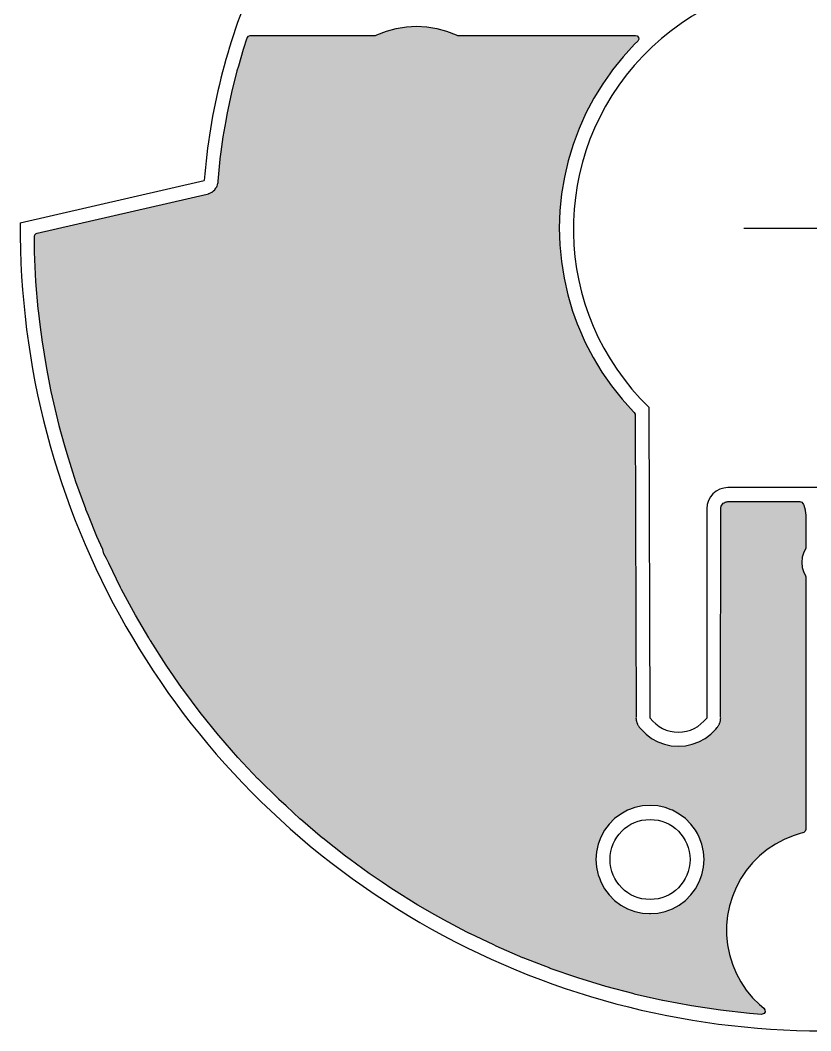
# Model space of a CAD drawing. Header units: millimetres. Extents: x -3894 to -3474, y -291 to 6.
# Drawn here: x -3801.5 to -3744.7, y -132.5 to -59.9 of the extents above; entities that cross this region are included whole.
import ezdxf

# ---------------------------------------------------------------- set-up
doc = ezdxf.new("R2010")
doc.units = ezdxf.units.MM
doc.layers.add('BLACK', color=7, linetype='Continuous')

msp = doc.modelspace()

# ---------------------------------------------------------------- hatches: boundary and pattern name
h = msp.add_hatch(color=256)
h.dxf.hatch_style = 1
h.paths.add_polyline_path([(-3762.726, -73.633), (-3762.605, -72.423), (-3762.605, -72.423), (-3762.406, -71.222), (-3762.406, -71.222), (-3762.13, -70.037), (-3761.778, -68.872), (-3761.352, -67.732), (-3760.854, -66.622), (-3760.854, -66.622), (-3760.286, -65.546), (-3759.649, -64.509), (-3759.138, -63.786), (-3758.947, -63.516), (-3758.947, -63.516), (-3758.183, -62.569), (-3758.183, -62.569), (-3757.359, -61.673), (-3757.137, -61.461), (-3757.121, -61.445), (-3757.063, -61.317), (-3757.083, -61.179), (-3757.174, -61.074), (-3757.309, -61.034), (-3770.083, -61.034), (-3770.171, -60.989), (-3770.855, -60.727), (-3771.563, -60.537), (-3772.287, -60.422), (-3773.018, -60.384), (-3773.75, -60.422), (-3774.474, -60.537), (-3775.181, -60.727), (-3775.865, -60.989), (-3775.953, -61.034), (-3784.934, -61.034), (-3784.961, -61.036), (-3785.09, -61.089), (-3785.169, -61.204), (-3785.439, -62.019), (-3785.441, -62.027), (-3785.785, -63.212), (-3785.888, -63.57), (-3785.891, -63.579), (-3786.281, -65.138), (-3786.283, -65.147), (-3786.614, -66.719), (-3786.616, -66.728), (-3786.693, -67.177), (-3786.889, -68.311), (-3786.89, -68.32), (-3787.034, -69.389), (-3787.104, -69.912), (-3787.105, -69.922), (-3787.258, -71.503), (-3787.259, -71.518), (-3787.263, -71.636), (-3787.306, -71.756), (-3787.309, -71.766), (-3787.346, -71.887), (-3787.418, -71.992), (-3787.424, -72.001), (-3787.491, -72.108), (-3787.587, -72.191), (-3787.595, -72.198), (-3787.688, -72.284), (-3787.803, -72.339), (-3787.812, -72.344), (-3787.924, -72.403), (-3788.049, -72.427), (-3788.059, -72.429), (-3800.262, -75.245), (-3800.312, -75.263), (-3800.416, -75.355), (-3800.454, -75.49), (-3800.442, -76.6), (-3800.441, -76.609), (-3800.34, -78.699), (-3800.339, -78.708), (-3800.171, -80.673), (-3800.16, -80.793), (-3800.159, -80.802), (-3800.012, -82.001), (-3799.903, -82.879), (-3799.902, -82.888), (-3799.569, -84.953), (-3799.567, -84.962), (-3799.24, -86.605), (-3799.158, -87.014), (-3799.156, -87.023), (-3798.671, -89.059), (-3798.668, -89.067), (-3798.288, -90.435), (-3798.108, -91.083), (-3798.105, -91.092), (-3797.47, -93.086), (-3797.467, -93.094), (-3796.769, -95.033), (-3796.759, -95.063), (-3796.755, -95.071), (-3796.574, -95.522), (-3795.974, -97.013), (-3795.97, -97.021), (-3795.549, -97.966), (-3795.46, -98.257), (-3795.27, -98.612), (-3795.248, -98.64), (-3795.118, -98.932), (-3795.114, -98.94), (-3794.26, -100.676), (-3794.191, -100.818), (-3794.187, -100.826), (-3793.194, -102.668), (-3793.19, -102.676), (-3792.244, -104.286), (-3792.13, -104.48), (-3792.125, -104.488), (-3790.999, -106.251), (-3790.994, -106.259), (-3789.84, -107.926), (-3789.804, -107.979), (-3789.798, -107.987), (-3788.544, -109.662), (-3788.539, -109.669), (-3787.224, -111.296), (-3787.218, -111.304), (-3785.843, -112.881), (-3785.837, -112.888), (-3784.405, -114.413), (-3784.398, -114.42), (-3782.911, -115.891), (-3782.904, -115.897), (-3782.387, -116.371), (-3781.362, -117.312), (-3781.356, -117.318), (-3779.763, -118.675), (-3779.756, -118.68), (-3778.114, -119.977), (-3778.106, -119.982), (-3777.787, -120.216), (-3776.417, -121.217), (-3776.409, -121.223), (-3775.482, -121.849), (-3774.79, -122.316), (-3774.676, -122.394), (-3774.668, -122.399), (-3772.925, -123.484), (-3772.892, -123.505), (-3772.884, -123.509), (-3771.92, -124.061), (-3771.068, -124.549), (-3771.06, -124.553), (-3769.403, -125.422), (-3769.207, -125.524), (-3769.199, -125.528), (-3767.47, -126.354), (-3767.311, -126.43), (-3767.302, -126.434), (-3765.382, -127.265), (-3765.374, -127.268), (-3763.424, -128.028), (-3763.415, -128.031), (-3761.439, -128.717), (-3761.43, -128.72), (-3759.429, -129.332), (-3759.42, -129.335), (-3757.398, -129.873), (-3757.389, -129.875), (-3755.349, -130.337), (-3755.34, -130.339), (-3753.284, -130.725), (-3753.274, -130.727), (-3751.205, -131.036), (-3751.196, -131.037), (-3749.117, -131.27), (-3749.108, -131.271), (-3748.259, -131.334), (-3748.199, -131.331), (-3748.073, -131.27), (-3748.001, -131.15), (-3748.004, -131.01), (-3748.083, -130.895), (-3748.396, -130.638), (-3748.896, -130.138), (-3749.345, -129.591), (-3749.738, -129.003), (-3750.072, -128.379), (-3750.072, -128.379), (-3750.343, -127.725), (-3750.548, -127.048), (-3750.686, -126.354), (-3750.755, -125.65), (-3750.755, -124.942), (-3750.686, -124.238), (-3750.548, -123.544), (-3750.343, -122.867), (-3750.072, -122.214), (-3750.072, -122.214), (-3749.738, -121.59), (-3749.345, -121.001), (-3748.896, -120.454), (-3748.396, -119.954), (-3747.849, -119.505), (-3747.261, -119.112), (-3746.637, -118.779), (-3746.637, -118.779), (-3745.983, -118.508), (-3745.475, -118.354), (-3745.306, -118.303), (-3745.306, -118.303), (-3745.306, -118.303), (-3745.278, -118.297), (-3745.223, -118.279), (-3745.118, -118.188), (-3745.078, -118.054), (-3745.078, -99.909), (-3745.112, -99.785), (-3745.209, -99.617), (-3745.326, -99.257), (-3745.326, -99.257), (-3745.365, -98.88), (-3745.326, -98.504), (-3745.209, -98.144), (-3745.112, -97.975), (-3745.078, -97.851), (-3745.078, -95.522), (-3745.079, -95.497), (-3745.114, -95.143), (-3745.124, -95.096), (-3745.223, -94.767), (-3745.242, -94.722), (-3745.285, -94.641), (-3745.37, -94.55), (-3745.504, -94.51), (-3750.641, -94.51), (-3750.68, -94.513), (-3750.726, -94.521), (-3750.783, -94.53), (-3750.857, -94.554), (-3750.933, -94.592), (-3750.996, -94.638), (-3751.056, -94.698), (-3751.101, -94.761), (-3751.139, -94.835), (-3751.14, -94.837), (-3751.164, -94.911), (-3751.18, -95.014), (-3751.184, -95.053), (-3751.184, -95.181), (-3751.189, -109.968), (-3751.187, -110.003), (-3751.181, -110.045), (-3751.188, -110.102), (-3751.189, -110.131), (-3751.189, -110.188), (-3751.189, -110.188), (-3751.2, -110.23), (-3751.207, -110.264), (-3751.212, -110.307), (-3751.212, -110.307), (-3751.233, -110.36), (-3751.243, -110.388), (-3751.258, -110.443), (-3751.279, -110.48), (-3751.294, -110.512), (-3751.31, -110.551), (-3751.345, -110.597), (-3751.361, -110.622), (-3751.39, -110.671), (-3751.42, -110.701), (-3751.443, -110.728), (-3751.541, -110.859), (-3751.899, -111.217), (-3752.305, -111.52), (-3752.749, -111.762), (-3753.223, -111.939), (-3753.718, -112.046), (-3754.222, -112.082), (-3754.727, -112.046), (-3755.222, -111.939), (-3755.696, -111.762), (-3756.14, -111.52), (-3756.545, -111.217), (-3756.903, -110.859), (-3757.001, -110.729), (-3757.024, -110.702), (-3757.054, -110.673), (-3757.083, -110.622), (-3757.099, -110.598), (-3757.134, -110.551), (-3757.15, -110.513), (-3757.165, -110.481), (-3757.186, -110.445), (-3757.201, -110.389), (-3757.211, -110.361), (-3757.232, -110.307), (-3757.237, -110.266), (-3757.244, -110.231), (-3757.255, -110.191), (-3757.255, -110.191), (-3757.255, -110.132), (-3757.257, -110.103), (-3757.264, -110.045), (-3757.258, -110.004), (-3757.256, -109.968), (-3757.314, -88.295), (-3757.32, -88.24), (-3757.389, -88.118), (-3757.447, -88.061), (-3758.265, -87.16), (-3758.265, -87.16), (-3759.023, -86.209), (-3759.023, -86.209), (-3759.718, -85.21), (-3759.718, -85.21), (-3760.348, -84.169), (-3760.909, -83.089), (-3761.4, -81.976), (-3761.4, -81.976), (-3761.486, -81.74), (-3761.818, -80.833), (-3762.162, -79.666), (-3762.43, -78.479), (-3762.621, -77.277), (-3762.734, -76.066), (-3762.769, -74.849)])
h.paths.add_polyline_path([(-3757.868, -116.683), (-3757.722, -116.628), (-3757.349, -116.489), (-3756.807, -116.371), (-3756.254, -116.332), (-3755.701, -116.371), (-3755.16, -116.489), (-3755.16, -116.489), (-3754.742, -116.645), (-3754.641, -116.683), (-3754.641, -116.683), (-3754.154, -116.948), (-3753.71, -117.28), (-3753.319, -117.672), (-3752.986, -118.116), (-3752.857, -118.354), (-3752.721, -118.602), (-3752.527, -119.122), (-3752.409, -119.663), (-3752.37, -120.216), (-3752.409, -120.769), (-3752.527, -121.311), (-3752.721, -121.83), (-3752.986, -122.316), (-3753.319, -122.76), (-3753.71, -123.152), (-3754.154, -123.484), (-3754.641, -123.75), (-3755.16, -123.943), (-3755.701, -124.061), (-3756.217, -124.098), (-3756.254, -124.101), (-3756.294, -124.098), (-3756.807, -124.061), (-3757.349, -123.943), (-3757.868, -123.75), (-3758.354, -123.484), (-3758.798, -123.152), (-3759.19, -122.76), (-3759.522, -122.316), (-3759.788, -121.83), (-3759.871, -121.608), (-3759.982, -121.311), (-3760.001, -121.22), (-3760.099, -120.769), (-3760.139, -120.216), (-3760.099, -119.663), (-3759.982, -119.122), (-3759.788, -118.602), (-3759.788, -118.602), (-3759.522, -118.116), (-3759.19, -117.672), (-3758.798, -117.28), (-3758.354, -116.948)], flags=16)
h.paths.add_polyline_path([(-3753.381, -120.216, -1), (-3759.128, -120.216, -1)], flags=0)

# ---------------------------------------------------------------- linework, layer by layer
msp.add_line((-3743.865, -74.913), (-3749.523, -74.913))
at = {"layer": 'BLACK', "linetype": 'Continuous'}
for p, q in [((-3775.865, -60.989), (-3775.181, -60.727)), ((-3775.181, -60.727), (-3774.474, -60.537)), ((-3774.474, -60.537), (-3773.75, -60.422)), ((-3773.75, -60.422), (-3773.018, -60.384)), ((-3773.018, -60.384), (-3772.287, -60.422)), ((-3772.287, -60.422), (-3771.563, -60.537)), ((-3771.563, -60.537), (-3770.855, -60.727)), ((-3770.855, -60.727), (-3770.171, -60.989)), ((-3785.439, -62.019), (-3785.169, -61.204)), ((-3785.169, -61.204), (-3785.09, -61.089)), ((-3785.09, -61.089), (-3784.961, -61.036)), ((-3784.961, -61.036), (-3784.934, -61.034)), ((-3784.934, -61.034), (-3775.953, -61.034)), ((-3775.953, -61.034), (-3775.865, -60.989)), ((-3770.171, -60.989), (-3770.083, -61.034)), ((-3770.083, -61.034), (-3757.309, -61.034)), ((-3757.359, -61.673), (-3758.183, -62.569)), ((-3757.137, -61.461), (-3757.359, -61.673)), ((-3757.359, -61.673), (-3757.359, -61.673)), ((-3757.309, -61.034), (-3757.174, -61.074)), ((-3757.174, -61.074), (-3757.083, -61.179)), ((-3757.121, -61.445), (-3757.137, -61.461)), ((-3757.063, -61.317), (-3757.121, -61.445)), ((-3757.083, -61.179), (-3757.063, -61.317)), ((-3785.785, -63.212), (-3785.441, -62.027)), ((-3785.441, -62.027), (-3785.439, -62.019)), ((-3758.183, -62.569), (-3758.947, -63.516)), ((-3758.183, -62.569), (-3758.183, -62.569)), ((-3786.281, -65.138), (-3785.891, -63.579)), ((-3785.891, -63.579), (-3785.888, -63.57)), ((-3785.888, -63.57), (-3785.785, -63.212)), ((-3759.138, -63.786), (-3759.649, -64.509)), ((-3758.947, -63.516), (-3759.138, -63.786)), ((-3758.947, -63.516), (-3758.947, -63.516)), ((-3758.947, -63.516), (-3758.947, -63.516)), ((-3759.649, -64.509), (-3760.286, -65.546)), ((-3786.614, -66.719), (-3786.283, -65.147)), ((-3786.283, -65.147), (-3786.281, -65.138)), ((-3760.286, -65.546), (-3760.854, -66.622)), ((-3760.286, -65.546), (-3760.286, -65.546)), ((-3786.693, -67.177), (-3786.616, -66.728)), ((-3786.616, -66.728), (-3786.614, -66.719)), ((-3760.854, -66.622), (-3761.352, -67.732)), ((-3760.854, -66.622), (-3760.854, -66.622)), ((-3786.889, -68.311), (-3786.693, -67.177)), ((-3761.352, -67.732), (-3761.778, -68.872)), ((-3761.352, -67.732), (-3761.352, -67.732)), ((-3787.034, -69.389), (-3786.89, -68.32)), ((-3786.89, -68.32), (-3786.889, -68.311)), ((-3761.778, -68.872), (-3762.13, -70.037)), ((-3787.104, -69.912), (-3787.034, -69.389)), ((-3787.258, -71.503), (-3787.105, -69.922)), ((-3787.105, -69.922), (-3787.104, -69.912)), ((-3762.13, -70.037), (-3762.406, -71.222)), ((-3762.13, -70.037), (-3762.13, -70.037)), ((-3801.466, -74.496), (-3788.258, -71.447)), ((-3787.34, -71.866), (-3787.309, -71.766)), ((-3787.309, -71.766), (-3787.306, -71.756)), ((-3787.306, -71.756), (-3787.271, -71.657)), ((-3787.271, -71.657), (-3787.267, -71.641)), ((-3787.271, -71.657), (-3787.271, -71.657)), ((-3787.267, -71.641), (-3787.265, -71.63)), ((-3787.267, -71.641), (-3787.267, -71.641)), ((-3787.265, -71.63), (-3787.263, -71.614)), ((-3787.265, -71.63), (-3787.265, -71.63)), ((-3787.263, -71.614), (-3787.259, -71.518)), ((-3787.263, -71.614), (-3787.263, -71.614)), ((-3787.263, -71.614), (-3787.263, -71.614)), ((-3787.259, -71.518), (-3787.258, -71.503)), ((-3762.406, -71.222), (-3762.605, -72.423)), ((-3762.406, -71.222), (-3762.406, -71.222)), ((-3800.262, -75.245), (-3788.059, -72.429)), ((-3788.059, -72.429), (-3788.049, -72.427)), ((-3788.049, -72.427), (-3787.946, -72.407)), ((-3787.946, -72.407), (-3787.93, -72.402)), ((-3787.946, -72.407), (-3787.946, -72.407)), ((-3787.93, -72.403), (-3787.92, -72.399)), ((-3787.93, -72.402), (-3787.93, -72.403)), ((-3787.92, -72.399), (-3787.905, -72.393)), ((-3787.92, -72.399), (-3787.92, -72.399)), ((-3787.905, -72.393), (-3787.812, -72.344)), ((-3787.905, -72.393), (-3787.905, -72.393)), ((-3787.812, -72.344), (-3787.803, -72.339)), ((-3787.803, -72.339), (-3787.708, -72.294)), ((-3787.708, -72.294), (-3787.694, -72.285)), ((-3787.708, -72.294), (-3787.708, -72.294)), ((-3787.694, -72.285), (-3787.685, -72.279)), ((-3787.694, -72.285), (-3787.694, -72.285)), ((-3787.685, -72.279), (-3787.672, -72.269)), ((-3787.685, -72.279), (-3787.685, -72.279)), ((-3787.672, -72.269), (-3787.595, -72.198)), ((-3787.672, -72.269), (-3787.672, -72.269)), ((-3787.672, -72.269), (-3787.672, -72.269)), ((-3787.595, -72.198), (-3787.587, -72.191)), ((-3787.587, -72.191), (-3787.508, -72.122)), ((-3787.508, -72.122), (-3787.497, -72.11)), ((-3787.508, -72.122), (-3787.508, -72.122)), ((-3787.497, -72.111), (-3787.489, -72.102)), ((-3787.497, -72.11), (-3787.497, -72.111)), ((-3787.49, -72.102), (-3787.479, -72.09)), ((-3787.489, -72.102), (-3787.49, -72.102)), ((-3787.479, -72.09), (-3787.424, -72.001)), ((-3787.479, -72.09), (-3787.479, -72.09)), ((-3787.424, -72.001), (-3787.418, -71.992)), ((-3787.418, -71.992), (-3787.358, -71.905)), ((-3787.358, -71.905), (-3787.351, -71.891)), ((-3787.358, -71.905), (-3787.358, -71.905)), ((-3787.351, -71.891), (-3787.346, -71.881)), ((-3787.351, -71.891), (-3787.351, -71.891)), ((-3787.346, -71.881), (-3787.34, -71.866)), ((-3787.346, -71.881), (-3787.346, -71.881)), ((-3787.34, -71.866), (-3787.34, -71.866)), ((-3762.605, -72.423), (-3762.726, -73.633)), ((-3762.605, -72.423), (-3762.605, -72.423)), ((-3762.726, -73.633), (-3762.769, -74.849)), ((-3800.454, -75.49), (-3800.416, -75.355)), ((-3800.416, -75.355), (-3800.312, -75.263)), ((-3800.312, -75.263), (-3800.262, -75.245)), ((-3762.769, -74.849), (-3762.734, -76.066)), ((-3800.442, -76.6), (-3800.454, -75.49)), ((-3762.734, -76.066), (-3762.621, -77.277)), ((-3800.441, -76.609), (-3800.442, -76.6)), ((-3800.34, -78.699), (-3800.441, -76.609)), ((-3762.621, -77.277), (-3762.621, -77.277)), ((-3762.621, -77.277), (-3762.43, -78.479)), ((-3800.339, -78.708), (-3800.34, -78.699)), ((-3800.171, -80.673), (-3800.339, -78.708)), ((-3762.43, -78.479), (-3762.43, -78.479)), ((-3762.43, -78.479), (-3762.162, -79.666)), ((-3762.162, -79.666), (-3761.818, -80.833)), ((-3800.16, -80.793), (-3800.171, -80.673)), ((-3800.159, -80.802), (-3800.16, -80.793)), ((-3800.012, -82.001), (-3800.159, -80.802)), ((-3761.818, -80.833), (-3761.486, -81.74)), ((-3799.903, -82.879), (-3800.012, -82.001)), ((-3761.486, -81.74), (-3761.4, -81.976)), ((-3761.4, -81.976), (-3761.4, -81.976)), ((-3761.4, -81.976), (-3760.909, -83.089)), ((-3799.902, -82.888), (-3799.903, -82.879)), ((-3799.569, -84.953), (-3799.902, -82.888)), ((-3760.909, -83.089), (-3760.348, -84.169)), ((-3760.348, -84.169), (-3759.718, -85.21)), ((-3799.567, -84.962), (-3799.569, -84.953)), ((-3799.24, -86.605), (-3799.567, -84.962)), ((-3759.718, -85.21), (-3759.718, -85.21)), ((-3759.718, -85.21), (-3759.023, -86.209)), ((-3759.023, -86.209), (-3759.023, -86.209)), ((-3759.023, -86.209), (-3758.265, -87.16)), ((-3799.158, -87.014), (-3799.24, -86.605)), ((-3799.156, -87.023), (-3799.158, -87.014)), ((-3798.671, -89.059), (-3799.156, -87.023)), ((-3758.265, -87.16), (-3758.265, -87.16)), ((-3758.265, -87.16), (-3758.265, -87.16)), ((-3758.265, -87.16), (-3757.447, -88.061)), ((-3756.254, -110.056), (-3756.314, -87.766)), ((-3757.447, -88.061), (-3757.447, -88.061)), ((-3757.447, -88.061), (-3757.389, -88.118)), ((-3757.389, -88.118), (-3757.32, -88.24)), ((-3757.32, -88.24), (-3757.314, -88.295)), ((-3757.314, -88.295), (-3757.256, -109.968)), ((-3798.668, -89.067), (-3798.671, -89.059)), ((-3798.288, -90.435), (-3798.668, -89.067)), ((-3798.108, -91.083), (-3798.288, -90.435)), ((-3798.105, -91.092), (-3798.108, -91.083)), ((-3797.47, -93.086), (-3798.105, -91.092)), ((-3797.467, -93.094), (-3797.47, -93.086)), ((-3796.769, -95.033), (-3797.467, -93.094)), ((-3736.499, -93.509), (-3750.661, -93.509)), ((-3796.759, -95.063), (-3796.769, -95.033)), ((-3796.755, -95.071), (-3796.759, -95.063)), ((-3752.185, -95.033), (-3752.19, -110.056)), ((-3751.184, -95.053), (-3751.18, -95.014)), ((-3751.184, -95.181), (-3751.184, -95.053)), ((-3751.18, -95.014), (-3751.164, -94.911)), ((-3751.164, -94.911), (-3751.14, -94.837)), ((-3751.14, -94.837), (-3751.139, -94.835)), ((-3751.139, -94.835), (-3751.101, -94.761)), ((-3751.101, -94.761), (-3751.056, -94.698)), ((-3751.056, -94.698), (-3750.996, -94.638)), ((-3750.996, -94.638), (-3750.933, -94.592)), ((-3750.933, -94.592), (-3750.857, -94.554)), ((-3750.857, -94.554), (-3750.783, -94.53)), ((-3750.783, -94.53), (-3750.726, -94.521)), ((-3750.726, -94.521), (-3750.68, -94.513)), ((-3750.68, -94.513), (-3750.641, -94.51)), ((-3750.641, -94.51), (-3745.504, -94.51)), ((-3745.504, -94.51), (-3745.37, -94.55)), ((-3745.37, -94.55), (-3745.285, -94.641)), ((-3745.285, -94.641), (-3745.242, -94.722)), ((-3745.242, -94.722), (-3745.223, -94.767)), ((-3745.223, -94.767), (-3745.124, -95.096)), ((-3796.574, -95.522), (-3796.755, -95.071)), ((-3795.974, -97.013), (-3796.574, -95.522)), ((-3751.189, -109.968), (-3751.184, -95.182)), ((-3751.184, -95.182), (-3751.184, -95.181)), ((-3745.124, -95.096), (-3745.114, -95.143)), ((-3745.114, -95.143), (-3745.079, -95.497)), ((-3745.079, -95.497), (-3745.078, -95.522)), ((-3745.078, -95.522), (-3745.078, -97.851)), ((-3795.97, -97.021), (-3795.974, -97.013)), ((-3795.549, -97.966), (-3795.97, -97.021)), ((-3795.46, -98.257), (-3795.549, -97.966)), ((-3745.078, -97.851), (-3745.112, -97.975)), ((-3795.27, -98.612), (-3795.46, -98.257)), ((-3795.248, -98.64), (-3795.27, -98.612)), ((-3795.118, -98.932), (-3795.248, -98.64)), ((-3745.326, -98.504), (-3745.365, -98.88)), ((-3745.209, -98.144), (-3745.326, -98.504)), ((-3745.326, -98.504), (-3745.326, -98.504)), ((-3745.112, -97.975), (-3745.209, -98.144)), ((-3795.114, -98.94), (-3795.118, -98.932)), ((-3794.26, -100.676), (-3795.114, -98.94)), ((-3745.365, -98.88), (-3745.326, -99.257)), ((-3745.326, -99.257), (-3745.326, -99.257)), ((-3745.326, -99.257), (-3745.209, -99.617)), ((-3745.209, -99.617), (-3745.209, -99.617)), ((-3745.209, -99.617), (-3745.112, -99.785)), ((-3745.112, -99.785), (-3745.078, -99.909)), ((-3745.078, -99.909), (-3745.078, -118.054)), ((-3794.191, -100.818), (-3794.26, -100.676)), ((-3794.187, -100.826), (-3794.191, -100.818)), ((-3793.194, -102.668), (-3794.187, -100.826)), ((-3793.19, -102.676), (-3793.194, -102.668)), ((-3792.244, -104.286), (-3793.19, -102.676)), ((-3792.13, -104.48), (-3792.244, -104.286)), ((-3792.125, -104.488), (-3792.13, -104.48)), ((-3790.999, -106.251), (-3792.125, -104.488)), ((-3790.994, -106.259), (-3790.999, -106.251)), ((-3789.84, -107.926), (-3790.994, -106.259)), ((-3789.804, -107.979), (-3789.84, -107.926)), ((-3789.798, -107.987), (-3789.804, -107.979)), ((-3788.544, -109.662), (-3789.798, -107.987)), ((-3788.539, -109.669), (-3788.544, -109.662)), ((-3787.224, -111.296), (-3788.539, -109.669)), ((-3757.258, -110.004), (-3757.264, -110.045)), ((-3757.264, -110.045), (-3757.257, -110.103)), ((-3757.256, -109.968), (-3757.258, -110.004)), ((-3757.257, -110.103), (-3757.255, -110.132)), ((-3757.255, -110.132), (-3757.255, -110.191)), ((-3757.255, -110.191), (-3757.255, -110.191)), ((-3757.255, -110.191), (-3757.244, -110.231)), ((-3757.244, -110.231), (-3757.237, -110.266)), ((-3757.237, -110.266), (-3757.232, -110.307)), ((-3751.212, -110.307), (-3751.207, -110.266)), ((-3751.207, -110.264), (-3751.2, -110.23)), ((-3751.207, -110.266), (-3751.207, -110.264)), ((-3751.2, -110.23), (-3751.189, -110.188)), ((-3751.187, -110.003), (-3751.189, -109.968)), ((-3751.189, -110.131), (-3751.188, -110.102)), ((-3751.189, -110.188), (-3751.189, -110.131)), ((-3751.189, -110.188), (-3751.189, -110.188)), ((-3751.188, -110.102), (-3751.181, -110.045)), ((-3751.181, -110.045), (-3751.187, -110.003)), ((-3757.232, -110.307), (-3757.232, -110.307)), ((-3757.232, -110.307), (-3757.211, -110.361)), ((-3757.211, -110.361), (-3757.201, -110.389)), ((-3757.201, -110.389), (-3757.186, -110.445)), ((-3757.186, -110.445), (-3757.165, -110.481)), ((-3757.165, -110.481), (-3757.15, -110.513)), ((-3757.15, -110.513), (-3757.134, -110.551)), ((-3757.134, -110.551), (-3757.099, -110.598)), ((-3757.099, -110.598), (-3757.083, -110.622)), ((-3757.083, -110.622), (-3757.054, -110.673)), ((-3757.054, -110.673), (-3757.054, -110.673)), ((-3757.054, -110.673), (-3757.024, -110.702)), ((-3757.024, -110.702), (-3757.001, -110.729)), ((-3757.001, -110.729), (-3756.903, -110.859)), ((-3756.903, -110.859), (-3756.903, -110.859)), ((-3756.903, -110.859), (-3756.545, -111.217)), ((-3751.899, -111.217), (-3751.541, -110.859)), ((-3751.541, -110.859), (-3751.443, -110.728)), ((-3751.443, -110.728), (-3751.42, -110.701)), ((-3751.42, -110.701), (-3751.39, -110.671)), ((-3751.39, -110.671), (-3751.361, -110.622)), ((-3751.361, -110.622), (-3751.345, -110.597)), ((-3751.345, -110.597), (-3751.31, -110.551)), ((-3751.31, -110.551), (-3751.294, -110.512)), ((-3751.294, -110.512), (-3751.279, -110.48)), ((-3751.279, -110.48), (-3751.258, -110.443)), ((-3751.258, -110.443), (-3751.243, -110.388)), ((-3751.243, -110.388), (-3751.233, -110.36)), ((-3751.233, -110.36), (-3751.212, -110.307)), ((-3751.212, -110.307), (-3751.212, -110.307)), ((-3787.218, -111.304), (-3787.224, -111.296)), ((-3785.843, -112.881), (-3787.218, -111.304)), ((-3756.545, -111.217), (-3756.14, -111.52)), ((-3756.14, -111.52), (-3755.696, -111.762)), ((-3752.749, -111.762), (-3752.305, -111.52)), ((-3752.305, -111.52), (-3751.899, -111.217)), ((-3755.696, -111.762), (-3755.222, -111.939)), ((-3755.222, -111.939), (-3755.222, -111.939)), ((-3755.222, -111.939), (-3755.222, -111.939)), ((-3755.222, -111.939), (-3754.727, -112.046)), ((-3754.727, -112.046), (-3754.222, -112.082)), ((-3754.222, -112.082), (-3753.718, -112.046)), ((-3753.718, -112.046), (-3753.223, -111.939)), ((-3753.223, -111.939), (-3752.749, -111.762)), ((-3785.837, -112.888), (-3785.843, -112.881)), ((-3784.405, -114.413), (-3785.837, -112.888)), ((-3784.398, -114.42), (-3784.405, -114.413)), ((-3782.911, -115.891), (-3784.398, -114.42)), ((-3782.904, -115.897), (-3782.911, -115.891)), ((-3782.387, -116.371), (-3782.904, -115.897)), ((-3781.362, -117.312), (-3782.387, -116.371)), ((-3757.868, -116.683), (-3758.354, -116.948)), ((-3757.722, -116.628), (-3757.868, -116.683)), ((-3757.349, -116.489), (-3757.722, -116.628)), ((-3756.807, -116.371), (-3757.349, -116.489)), ((-3757.349, -116.489), (-3757.349, -116.489)), ((-3757.349, -116.489), (-3757.349, -116.489)), ((-3756.254, -116.332), (-3756.807, -116.371)), ((-3756.807, -116.371), (-3756.807, -116.371)), ((-3755.701, -116.371), (-3756.254, -116.332)), ((-3756.254, -116.332), (-3756.254, -116.332)), ((-3755.16, -116.489), (-3755.701, -116.371)), ((-3755.701, -116.371), (-3755.701, -116.371)), ((-3754.742, -116.645), (-3755.16, -116.489)), ((-3755.16, -116.489), (-3755.16, -116.489)), ((-3755.16, -116.489), (-3755.16, -116.489)), ((-3754.641, -116.683), (-3754.742, -116.645)), ((-3754.154, -116.948), (-3754.641, -116.683)), ((-3754.641, -116.683), (-3754.641, -116.683)), ((-3781.356, -117.318), (-3781.362, -117.312)), ((-3779.763, -118.675), (-3781.356, -117.318)), ((-3758.798, -117.28), (-3759.19, -117.672)), ((-3758.354, -116.948), (-3758.798, -117.28)), ((-3758.798, -117.28), (-3758.798, -117.28)), ((-3758.354, -116.948), (-3758.354, -116.948)), ((-3753.71, -117.28), (-3754.154, -116.948)), ((-3754.154, -116.948), (-3754.154, -116.948)), ((-3753.319, -117.672), (-3753.71, -117.28)), ((-3753.71, -117.28), (-3753.71, -117.28)), ((-3759.522, -118.116), (-3759.788, -118.602)), ((-3759.19, -117.672), (-3759.522, -118.116)), ((-3759.522, -118.116), (-3759.522, -118.116)), ((-3759.19, -117.672), (-3759.19, -117.672)), ((-3752.986, -118.116), (-3753.319, -117.672)), ((-3753.319, -117.672), (-3753.319, -117.672)), ((-3752.857, -118.354), (-3752.986, -118.116)), ((-3752.986, -118.116), (-3752.986, -118.116)), ((-3745.223, -118.279), (-3745.278, -118.297)), ((-3745.118, -118.188), (-3745.223, -118.279)), ((-3745.078, -118.054), (-3745.118, -118.188)), ((-3779.756, -118.68), (-3779.763, -118.675)), ((-3778.114, -119.977), (-3779.756, -118.68)), ((-3759.788, -118.602), (-3759.982, -119.122)), ((-3759.788, -118.602), (-3759.788, -118.602)), ((-3752.721, -118.602), (-3752.857, -118.354)), ((-3752.527, -119.122), (-3752.721, -118.602)), ((-3746.637, -118.779), (-3747.261, -119.112)), ((-3745.983, -118.508), (-3746.637, -118.779)), ((-3746.637, -118.779), (-3746.637, -118.779)), ((-3745.475, -118.354), (-3745.983, -118.508)), ((-3745.306, -118.303), (-3745.475, -118.354)), ((-3745.278, -118.297), (-3745.306, -118.303)), ((-3745.306, -118.303), (-3745.306, -118.303)), ((-3745.306, -118.303), (-3745.306, -118.303)), ((-3760.099, -119.663), (-3760.139, -120.216)), ((-3759.982, -119.122), (-3760.099, -119.663)), ((-3760.099, -119.663), (-3760.099, -119.663)), ((-3759.982, -119.122), (-3759.982, -119.122)), ((-3759.982, -119.122), (-3759.982, -119.122)), ((-3752.409, -119.663), (-3752.527, -119.122)), ((-3752.37, -120.216), (-3752.409, -119.663)), ((-3747.849, -119.505), (-3748.396, -119.954)), ((-3747.261, -119.112), (-3747.849, -119.505)), ((-3747.849, -119.505), (-3747.849, -119.505)), ((-3747.261, -119.112), (-3747.261, -119.112)), ((-3778.106, -119.982), (-3778.114, -119.977)), ((-3777.787, -120.216), (-3778.106, -119.982)), ((-3776.417, -121.217), (-3777.787, -120.216)), ((-3760.139, -120.216), (-3760.099, -120.769)), ((-3760.139, -120.216), (-3760.139, -120.216)), ((-3752.409, -120.769), (-3752.37, -120.216)), ((-3748.896, -120.454), (-3749.345, -121.001)), ((-3748.396, -119.954), (-3748.896, -120.454)), ((-3760.099, -120.769), (-3760.099, -120.769)), ((-3760.099, -120.769), (-3760.001, -121.22)), ((-3752.527, -121.311), (-3752.409, -120.769)), ((-3749.345, -121.001), (-3749.738, -121.59)), ((-3749.345, -121.001), (-3749.345, -121.001)), ((-3776.409, -121.223), (-3776.417, -121.217)), ((-3775.482, -121.849), (-3776.409, -121.223)), ((-3774.79, -122.316), (-3775.482, -121.849)), ((-3760.001, -121.22), (-3759.982, -121.311)), ((-3759.982, -121.311), (-3759.871, -121.608)), ((-3759.871, -121.608), (-3759.788, -121.83)), ((-3759.788, -121.83), (-3759.522, -122.316)), ((-3752.986, -122.316), (-3752.721, -121.83)), ((-3752.721, -121.83), (-3752.527, -121.311)), ((-3749.738, -121.59), (-3750.072, -122.214)), ((-3749.738, -121.59), (-3749.738, -121.59)), ((-3774.676, -122.394), (-3774.79, -122.316)), ((-3774.668, -122.399), (-3774.676, -122.394)), ((-3772.925, -123.484), (-3774.668, -122.399)), ((-3759.522, -122.316), (-3759.522, -122.316)), ((-3759.522, -122.316), (-3759.19, -122.76)), ((-3753.319, -122.76), (-3752.986, -122.316)), ((-3750.072, -122.214), (-3750.343, -122.867)), ((-3750.072, -122.214), (-3750.072, -122.214)), ((-3759.19, -122.76), (-3759.19, -122.76)), ((-3759.19, -122.76), (-3758.798, -123.152)), ((-3758.798, -123.152), (-3758.798, -123.152)), ((-3758.798, -123.152), (-3758.354, -123.484)), ((-3754.154, -123.484), (-3753.71, -123.152)), ((-3753.71, -123.152), (-3753.319, -122.76)), ((-3750.343, -122.867), (-3750.548, -123.544)), ((-3772.892, -123.505), (-3772.925, -123.484)), ((-3772.884, -123.509), (-3772.892, -123.505)), ((-3771.92, -124.061), (-3772.884, -123.509)), ((-3771.068, -124.549), (-3771.92, -124.061)), ((-3758.354, -123.484), (-3758.354, -123.484)), ((-3758.354, -123.484), (-3757.868, -123.75)), ((-3757.868, -123.75), (-3757.868, -123.75)), ((-3757.868, -123.75), (-3757.868, -123.75)), ((-3757.868, -123.75), (-3757.868, -123.75)), ((-3757.868, -123.75), (-3757.349, -123.943)), ((-3757.349, -123.943), (-3756.807, -124.061)), ((-3756.807, -124.061), (-3756.294, -124.098)), ((-3756.217, -124.098), (-3755.701, -124.061)), ((-3755.701, -124.061), (-3755.16, -123.943)), ((-3755.16, -123.943), (-3754.641, -123.75)), ((-3754.641, -123.75), (-3754.154, -123.484)), ((-3750.548, -123.544), (-3750.686, -124.238)), ((-3750.548, -123.544), (-3750.548, -123.544)), ((-3771.06, -124.553), (-3771.068, -124.549)), ((-3769.403, -125.422), (-3771.06, -124.553)), ((-3756.294, -124.098), (-3756.254, -124.101)), ((-3756.254, -124.101), (-3756.217, -124.098)), ((-3756.254, -124.101), (-3756.254, -124.101)), ((-3756.254, -124.101), (-3756.254, -124.101)), ((-3750.686, -124.238), (-3750.755, -124.942)), ((-3750.686, -124.238), (-3750.686, -124.238)), ((-3769.207, -125.524), (-3769.403, -125.422)), ((-3769.199, -125.528), (-3769.207, -125.524)), ((-3767.47, -126.354), (-3769.199, -125.528)), ((-3750.755, -124.942), (-3750.755, -125.65)), ((-3750.755, -125.65), (-3750.686, -126.354)), ((-3767.311, -126.43), (-3767.47, -126.354)), ((-3767.302, -126.434), (-3767.311, -126.43)), ((-3765.382, -127.265), (-3767.302, -126.434)), ((-3750.686, -126.354), (-3750.686, -126.354)), ((-3750.686, -126.354), (-3750.548, -127.048)), ((-3765.374, -127.268), (-3765.382, -127.265)), ((-3763.424, -128.028), (-3765.374, -127.268)), ((-3750.548, -127.048), (-3750.548, -127.048)), ((-3750.548, -127.048), (-3750.343, -127.725)), ((-3763.415, -128.031), (-3763.424, -128.028)), ((-3761.439, -128.717), (-3763.415, -128.031)), ((-3750.343, -127.725), (-3750.072, -128.379)), ((-3750.072, -128.379), (-3750.072, -128.379)), ((-3750.072, -128.379), (-3749.738, -129.003)), ((-3761.43, -128.72), (-3761.439, -128.717)), ((-3759.429, -129.332), (-3761.43, -128.72)), ((-3749.738, -129.003), (-3749.738, -129.003)), ((-3749.738, -129.003), (-3749.345, -129.591)), ((-3759.42, -129.335), (-3759.429, -129.332)), ((-3757.398, -129.873), (-3759.42, -129.335)), ((-3757.389, -129.875), (-3757.398, -129.873)), ((-3755.349, -130.337), (-3757.389, -129.875)), ((-3749.345, -129.591), (-3749.345, -129.591)), ((-3749.345, -129.591), (-3748.896, -130.138)), ((-3755.34, -130.339), (-3755.349, -130.337)), ((-3753.284, -130.725), (-3755.34, -130.339)), ((-3748.896, -130.138), (-3748.396, -130.638)), ((-3753.274, -130.727), (-3753.284, -130.725)), ((-3751.205, -131.036), (-3753.274, -130.727)), ((-3751.196, -131.037), (-3751.205, -131.036)), ((-3749.117, -131.27), (-3751.196, -131.037)), ((-3749.108, -131.271), (-3749.117, -131.27)), ((-3748.259, -131.334), (-3749.108, -131.271)), ((-3748.396, -130.638), (-3748.083, -130.895)), ((-3748.199, -131.331), (-3748.259, -131.334)), ((-3748.073, -131.27), (-3748.199, -131.331)), ((-3748.083, -130.895), (-3748.004, -131.01)), ((-3748.001, -131.15), (-3748.073, -131.27)), ((-3748.004, -131.01), (-3748.001, -131.15))]:
    msp.add_line(p, q, dxfattribs=at)
at = {"layer": 'BLACK'}
msp.add_circle((-3756.254, -120.216), 2.874, dxfattribs=at)
for centre, radius, start, end in [((-3743.865, -74.913), 44.528, 156.39367, 175.53641), ((-3743.865, -74.913), 17.893, 316.64767, 225.91555), ((-3743.865, -74.913), 57.603, 179.58562, 0.41356), ((-3750.66, -95.033), 1.524, 90.00068, 179.9994), ((-3754.222, -108.532), 2.54, 216.8699, 323.1301)]:
    msp.add_arc(centre, radius, start, end, dxfattribs=at)

doc.saveas('drawing.dxf')
